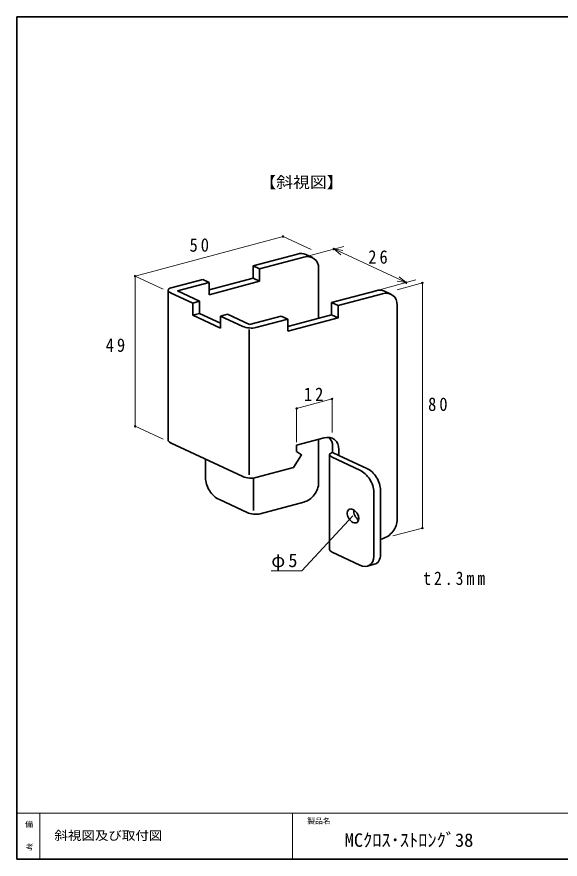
# Model space of a CAD drawing. Units: millimetres on the paper. Extents: x -405 to 405, y -286 to 286.
# Drawn here: x -405 to -227.7, y -286 to -11 of the extents above; entities that cross this region are included whole.
import ezdxf
from ezdxf.enums import TextEntityAlignment as Align

# ---------------------------------------------------------------- set-up
doc = ezdxf.new("R2010")
doc.units = ezdxf.units.MM
doc.header["$PDMODE"] = 32
doc.header["$PDSIZE"] = 0.5
for name, color, linetype, lineweight in [('0-5_本体', 7, 'Continuous', 35), ('0-8_基準線', 4, 'Continuous', 18), ('F-0_図面枠', 4, 'Continuous', 18), ('F-2_文字1', 4, 'Continuous', 18)]:
    doc.layers.add(name, color=color, linetype=linetype, lineweight=lineweight)
doc.layers.add('F-3_文字2', color=7, linetype='Continuous')
doc.styles.add('ＭＳ ゴシック', font='')
doc.styles.get('ＭＳ ゴシック').set_extended_font_data('MS Gothic')

msp = doc.modelspace()

# ---------------------------------------------------------------- linework, layer by layer
at = {"layer": '0-5_本体'}
for p, q in [((-327.919, -92.332), (-313.43, -88.449)), ((-327.919, -92.332), (-313.43, -88.449)), ((-325.834, -93.304), (-311.345, -89.421)), ((-325.834, -93.304), (-311.345, -89.421)), ((-310.648, -88.627), (-308.564, -89.599)), ((-310.648, -88.627), (-308.564, -89.599)), ((-327.919, -92.332), (-327.919, -96.332)), ((-327.919, -92.332), (-327.919, -96.332)), ((-306.516, -93.127), (-306.516, -109.429)), ((-306.516, -93.127), (-306.516, -109.429)), ((-354.675, -99.501), (-344.339, -96.732)), ((-354.675, -99.501), (-344.339, -96.732)), ((-352.59, -100.473), (-342.255, -97.704)), ((-352.59, -100.473), (-342.255, -97.704)), ((-344.339, -96.732), (-342.255, -97.704)), ((-344.339, -96.732), (-342.255, -97.704)), ((-342.255, -100.173), (-327.919, -96.332)), ((-342.255, -100.173), (-327.919, -96.332)), ((-342.255, -101.704), (-325.834, -97.304)), ((-342.255, -101.704), (-325.834, -97.304)), ((-342.255, -97.704), (-342.255, -101.704)), ((-342.255, -97.704), (-342.255, -101.704)), ((-325.834, -97.304), (-327.919, -96.332)), ((-325.834, -97.304), (-327.919, -96.332)), ((-355.633, -149.243), (-355.633, -100.243)), ((-355.633, -149.243), (-355.633, -100.243)), ((-347.562, -104.449), (-354.812, -101.068)), ((-347.562, -104.449), (-354.812, -101.068)), ((-345.34, -103.854), (-352.59, -100.473)), ((-345.34, -103.854), (-352.59, -100.473)), ((-302.27, -104.292), (-287.781, -100.409)), ((-302.27, -104.292), (-287.781, -100.409)), ((-300.186, -105.264), (-285.697, -101.381)), ((-300.186, -105.264), (-285.697, -101.381)), ((-285, -100.587), (-282.915, -101.559)), ((-285, -100.587), (-282.915, -101.559)), ((-347.562, -104.449), (-345.34, -103.854)), ((-347.562, -104.449), (-345.34, -103.854)), ((-347.562, -104.449), (-347.562, -108.449)), ((-347.562, -104.449), (-347.562, -108.449)), ((-302.27, -104.292), (-302.27, -108.292)), ((-302.27, -104.292), (-302.27, -108.292)), ((-280.867, -105.087), (-280.867, -175.122)), ((-280.867, -105.087), (-280.867, -175.122)), ((-338.498, -108.675), (-336.277, -108.08)), ((-338.498, -108.675), (-336.277, -108.08)), ((-331.236, -112.062), (-338.498, -108.675)), ((-338.498, -108.675), (-338.498, -112.675)), ((-331.236, -112.062), (-338.498, -108.675)), ((-338.498, -108.675), (-338.498, -112.675)), ((-329.026, -111.461), (-336.277, -108.08)), ((-329.026, -111.461), (-336.277, -108.08)), ((-329.026, -111.461), (-318.691, -108.692)), ((-329.026, -111.461), (-318.691, -108.692)), ((-326.954, -112.436), (-316.606, -109.664)), ((-326.954, -112.436), (-316.606, -109.664)), ((-318.691, -108.692), (-316.606, -109.664)), ((-318.691, -108.692), (-316.606, -109.664)), ((-316.606, -112.133), (-302.27, -108.292)), ((-316.606, -112.133), (-302.27, -108.292)), ((-316.606, -113.664), (-300.186, -109.264)), ((-316.606, -113.664), (-300.186, -109.264)), ((-316.606, -109.664), (-316.606, -113.664)), ((-316.606, -109.664), (-316.606, -113.664)), ((-300.186, -109.264), (-302.27, -108.292)), ((-300.186, -109.264), (-302.27, -108.292)), ((-329.164, -113.028), (-329.164, -160.498)), ((-329.164, -113.028), (-329.164, -160.498)), ((-313.709, -150.887), (-304.726, -148.48)), ((-313.709, -150.887), (-304.726, -148.48)), ((-331.236, -161.062), (-354.812, -150.068)), ((-331.236, -161.062), (-354.812, -150.068)), ((-306.516, -148.96), (-306.516, -163.162)), ((-306.516, -148.96), (-306.516, -163.162)), ((-301.968, -153.211), (-301.968, -151.211)), ((-301.968, -153.211), (-301.968, -151.211)), ((-302.938, -153.956), (-302.938, -184.956)), ((-302.938, -153.956), (-302.938, -184.956)), ((-301.98, -153.214), (-301.968, -153.211)), ((-301.98, -153.214), (-301.968, -153.211)), ((-299.896, -154.186), (-301.98, -153.214)), ((-299.896, -154.186), (-301.98, -153.214)), ((-299.896, -154.186), (-299.896, -152.186)), ((-299.896, -154.186), (-299.896, -152.186)), ((-343.445, -155.369), (-343.445, -161.51)), ((-343.445, -155.369), (-343.445, -161.51)), ((-302.118, -154.781), (-293.013, -159.027)), ((-302.118, -154.781), (-293.013, -159.027)), ((-299.896, -154.186), (-290.791, -158.432)), ((-299.896, -154.186), (-290.791, -158.432)), ((-326.954, -161.436), (-314.754, -158.167)), ((-326.954, -161.436), (-314.754, -158.167)), ((-327.766, -161.654), (-327.766, -172.202)), ((-327.766, -161.654), (-327.766, -172.202)), ((-288.523, -166.075), (-288.523, -187.121)), ((-288.523, -166.075), (-288.523, -187.121)), ((-286.301, -165.479), (-286.301, -186.525)), ((-286.301, -165.479), (-286.301, -186.525)), ((-338.914, -168.623), (-329.839, -172.855)), ((-338.914, -168.623), (-329.839, -172.855)), ((-325.557, -173.229), (-311.312, -169.412)), ((-325.557, -173.229), (-311.312, -169.412)), ((-286.301, -181.543), (-285.663, -181.372)), ((-286.301, -181.543), (-285.663, -181.372)), ((-302.118, -185.781), (-293.055, -190.008)), ((-302.118, -185.781), (-293.055, -190.008)), ((-288.336, -189.737), (-290.558, -190.332)), ((-288.336, -189.737), (-290.558, -190.332))]:
    msp.add_line(p, q, dxfattribs=at)
for points in [[(-327.919, -92.332), (-325.834, -93.304), (-325.834, -97.304)], [(-327.919, -92.332), (-325.834, -93.304), (-325.834, -97.304)], [(-345.34, -103.854), (-345.34, -107.854), (-338.498, -111.044)], [(-345.34, -103.854), (-345.34, -107.854), (-338.498, -111.044)], [(-302.27, -104.292), (-300.186, -105.264), (-300.186, -109.264)], [(-302.27, -104.292), (-300.186, -105.264), (-300.186, -109.264)], [(-338.498, -112.675), (-347.562, -108.449), (-345.34, -107.854)], [(-338.498, -112.675), (-347.562, -108.449), (-345.34, -107.854)], [(-313.709, -150.887), (-313.709, -152.887), (-312.062, -154.022), (-314.754, -158.167)], [(-313.709, -150.887), (-313.709, -152.887), (-312.062, -154.022), (-314.754, -158.167)]]:
    msp.add_lwpolyline(points, dxfattribs=at)
for centre, major_axis, ratio, start_param, end_param in [((-313.43, -93.449), (3.409, 4.443), 0.77, 0.1682359, 0.7906144), ((-313.43, -93.449), (3.409, 4.443), 0.77, 0.1682359, 0.7906144), ((-311.345, -94.421), (3.409, 4.443), 0.77, 5.4925709, 7.0737997), ((-352.59, -100.473), (-3.041, 0.266), 0.365, 5.4935493, 7.0728214), ((-352.59, -100.473), (-3.041, 0.266), 0.365, 5.4935493, 7.0728214), ((-287.781, -105.409), (3.409, 4.443), 0.77, 0.1682359, 0.7906144), ((-287.781, -105.409), (3.409, 4.443), 0.77, 0.1682359, 0.7906144), ((-285.697, -106.381), (3.409, 4.443), 0.77, 5.4925709, 7.0737997), ((-285.697, -106.381), (3.409, 4.443), 0.77, 5.4925709, 7.0737997), ((-329.026, -111.461), (-3.041, 0.266), 0.365, 0.7839855, 2.3576071), ((-329.026, -111.461), (-3.041, 0.266), 0.365, 0.7839855, 2.3576071), ((-304.726, -153.48), (3.409, 4.443), 0.77, 5.4925709, 7.0737997), ((-304.726, -153.48), (3.409, 4.443), 0.77, 5.4925709, 7.0737997), ((-306.798, -152.505), (3.409, 4.443), 0.77, 5.4925709, 6.1831866), ((-306.798, -152.505), (3.409, 4.443), 0.77, 5.4925709, 6.1831866), ((-352.59, -149.473), (-3.041, 0.266), 0.365, 0.0315942, 0.7896361), ((-352.59, -149.473), (-3.041, 0.266), 0.365, 0.0315942, 0.7896361), ((-299.896, -154.186), (-3.041, 0.266), 0.365, 5.4935493, 7.0728214), ((-299.896, -154.186), (-3.041, 0.266), 0.365, 5.4935493, 7.0728214), ((-293.055, -164.008), (-3.197, 5.018), 0.64, 3.9246967, 5.5000812), ((-293.055, -164.008), (-3.197, 5.018), 0.64, 3.9246967, 5.5000812), ((-290.833, -163.412), (-3.197, 5.018), 0.64, 3.9246967, 5.5000812), ((-290.833, -163.412), (-3.197, 5.018), 0.64, 3.9246967, 5.5000812), ((-338.914, -163.623), (-3.197, 5.018), 0.64, 0.7831041, 2.3584886), ((-338.914, -163.623), (-3.197, 5.018), 0.64, 0.7831041, 2.3584886), ((-329.026, -160.461), (-3.041, 0.266), 0.365, 0.7839855, 2.3576071), ((-329.026, -160.461), (-3.041, 0.266), 0.365, 0.7839855, 2.3576071), ((-311.345, -164.421), (3.409, 4.443), 0.77, 3.9252521, 5.4995259), ((-327.629, -172.254), (-3.041, 0.266), 0.365, 0.7839855, 2.3576071), ((-327.629, -172.254), (-3.041, 0.266), 0.365, 0.7839855, 2.3576071), ((-293.099, -173.356), (-1.343, 2.108), 0.64, 0.5753021, 2.168056), ((-293.099, -173.356), (-1.343, 2.108), 0.64, 0.5753021, 2.168056), ((-285.697, -176.381), (3.409, 4.443), 0.77, 3.9252521, 5.4995259), ((-285.697, -176.381), (3.409, 4.443), 0.77, 3.9252521, 5.4995259), ((-299.896, -185.186), (-3.041, 0.266), 0.365, 0.0312144, 0.7896361), ((-299.896, -185.186), (-3.041, 0.266), 0.365, 0.0312144, 0.7896361), ((-290.833, -184.412), (-3.197, 5.018), 0.64, 2.9419774, 3.9338731), ((-290.833, -184.412), (-3.197, 5.018), 0.64, 2.9419774, 3.9338731), ((-293.055, -185.008), (-3.197, 5.018), 0.64, 2.3493122, 3.9338731), ((-293.055, -185.008), (-3.197, 5.018), 0.64, 2.3493122, 3.9338731)]:
    msp.add_ellipse(centre, major_axis=major_axis, ratio=ratio, start_param=start_param, end_param=end_param, dxfattribs=at)
msp.add_ellipse((-295.32, -173.951), major_axis=(-1.343, 2.108), ratio=0.64, dxfattribs=at)
msp.add_ellipse((-295.32, -173.951), major_axis=(-1.343, 2.108), ratio=0.64, dxfattribs=at)
at = {"layer": '0-8_基準線'}
for p, q in [((-366.408, -95.661), (-318.112, -82.72)), ((-308.979, -86.979), (-318.112, -82.72)), ((-311.345, -89.421), (-298.303, -85.927)), ((-301.536, -86.793), (-298.582, -87.314)), ((-301.536, -86.793), (-299.238, -88.721)), ((-301.536, -86.793), (-277.972, -97.781)), ((-357.275, -99.92), (-366.408, -95.661)), ((-366.408, -95.661), (-366.408, -144.661)), ((-277.972, -97.781), (-280.271, -95.853)), ((-287.815, -100.418), (-274.739, -96.915)), ((-277.972, -97.781), (-280.927, -97.26)), ((-280.867, -100.087), (-272.655, -97.887)), ((-272.655, -97.887), (-272.655, -177.887)), ((-313.709, -138.85), (-302.118, -135.745)), ((-302.118, -146.746), (-302.118, -135.745)), ((-313.709, -149.852), (-313.709, -138.85)), ((-357.275, -148.92), (-366.408, -144.661)), ((-282.294, -180.47), (-272.655, -177.887))]:
    msp.add_line(p, q, dxfattribs=at)
msp.add_lwpolyline([(-321.96, -191.84), (-311.96, -191.84), (-295.32, -173.951)], dxfattribs=at)
for p in [(-318.112, -82.72), (-301.536, -86.793), (-366.408, -95.661), (-277.972, -97.781), (-272.655, -97.887), (-302.118, -135.745), (-313.709, -138.85), (-366.408, -144.661), (-272.655, -177.887)]:
    msp.add_point(p, dxfattribs=at)
at = {"layer": 'F-0_図面枠', "color": 7, "lineweight": 35}
for p, q in [((-405, -11), (-15.5, -11)), ((-405, -11), (-405, -286)), ((-405, -286), (-15.5, -286))]:
    msp.add_line(p, q, dxfattribs=at)
at = {"layer": 'F-0_図面枠'}
for p, q in [((-405, -271), (-15.5, -271)), ((-397.5, -271), (-397.5, -286)), ((-315, -271), (-315, -286))]:
    msp.add_line(p, q, dxfattribs=at)

# ---------------------------------------------------------------- texts
at = {"layer": '0-8_基準線', "color": 7, "style": 'ＭＳ ゴシック', "width": 1.1}
msp.add_text('【斜視図】', height=3.666, dxfattribs=at).set_placement((-325.883, -67.933), align=Align.BOTTOM_LEFT)
at = {"layer": '0-8_基準線', "color": 7, "char_height": 4.399, "attachment_point": 7, "style": 'ＭＳ ゴシック'}
for s, insert in [('\\T1.36;\\W0.9;50', (-348.651, -87.747)), ('\\T1.36;\\W0.9;26', (-290.318, -91.651)), ('\\T1.36;\\W0.9;49', (-376.006, -120.453)), ('\\T1.36;\\W0.9;12', (-311.33, -136.422)), ('\\T1.36;\\W0.9;80', (-270.793, -139.732)), ('\\T1.22;φ5', (-321.96, -191.84)), ('\\T1.39;\\W0.85;t2.3mm', (-272.397, -196.547))]:
    msp.add_mtext(s, dxfattribs=dict(at, insert=insert))
at = {"layer": 'F-2_文字1', "color": 7, "style": 'ＭＳ ゴシック'}
for s, p in [('備', (-402.289, -276.087)), ('製品名', (-310.273, -275.002)), ('考', (-402.11, -283.51))]:
    msp.add_text(s, height=1.833, dxfattribs=at).set_placement(p, align=Align.BOTTOM_LEFT)
at = {"layer": 'F-3_文字2', "style": 'ＭＳ ゴシック', "width": 1.1}
msp.add_text('斜視図及び取付図', height=2.933, dxfattribs=at).set_placement((-392.736, -280.632), align=Align.BOTTOM_LEFT)
at = {"layer": 'F-3_文字2', "style": 'ＭＳ ゴシック'}
msp.add_text('MCｸﾛｽ･ｽﾄﾛﾝｸﾞ38', height=4.399, dxfattribs=at).set_placement((-297.999, -283.291), align=Align.BOTTOM_LEFT)

doc.saveas('drawing.dxf')
